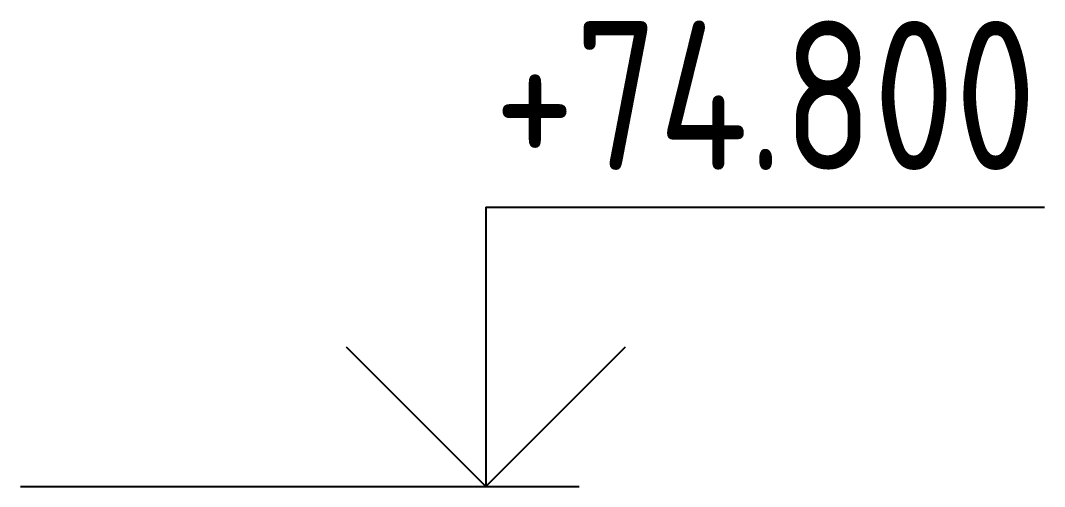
# Model space of a CAD drawing. Extents: x -50000 to 1632000, y -47600 to 308800.
# Drawn here: x 640800 to 646300, y 74800 to 77303 of the extents above; entities that cross this region are included whole.
import ezdxf
from ezdxf.enums import TextEntityAlignment as Align

# ---------------------------------------------------------------- set-up
doc = ezdxf.new("R2010")
doc.units = 0
doc.header["$MEASUREMENT"] = 0
doc.layers.add('2', color=7, linetype='Continuous')
doc.styles.get("Standard").update_dxf_attribs({"font": 'isocpeur.ttf'})

msp = doc.modelspace()

# ---------------------------------------------------------------- linework, layer by layer
at = {"layer": '2', "linetype": 'Continuous'}
for p, q in [((643300, 76300), (646300, 76300)), ((643300, 76300), (643300, 74800)), ((642550, 75550), (643300, 74800)), ((643300, 74800), (644050, 75550)), ((640800, 74800), (643800, 74800))]:
    msp.add_line(p, q, dxfattribs=at)

# ---------------------------------------------------------------- texts
at = {"layer": '2', "width": 0.8}
msp.add_text('+74.800', height=800, dxfattribs=at).set_placement((644800, 76900), align=Align.MIDDLE_CENTER)

doc.saveas('drawing.dxf')
